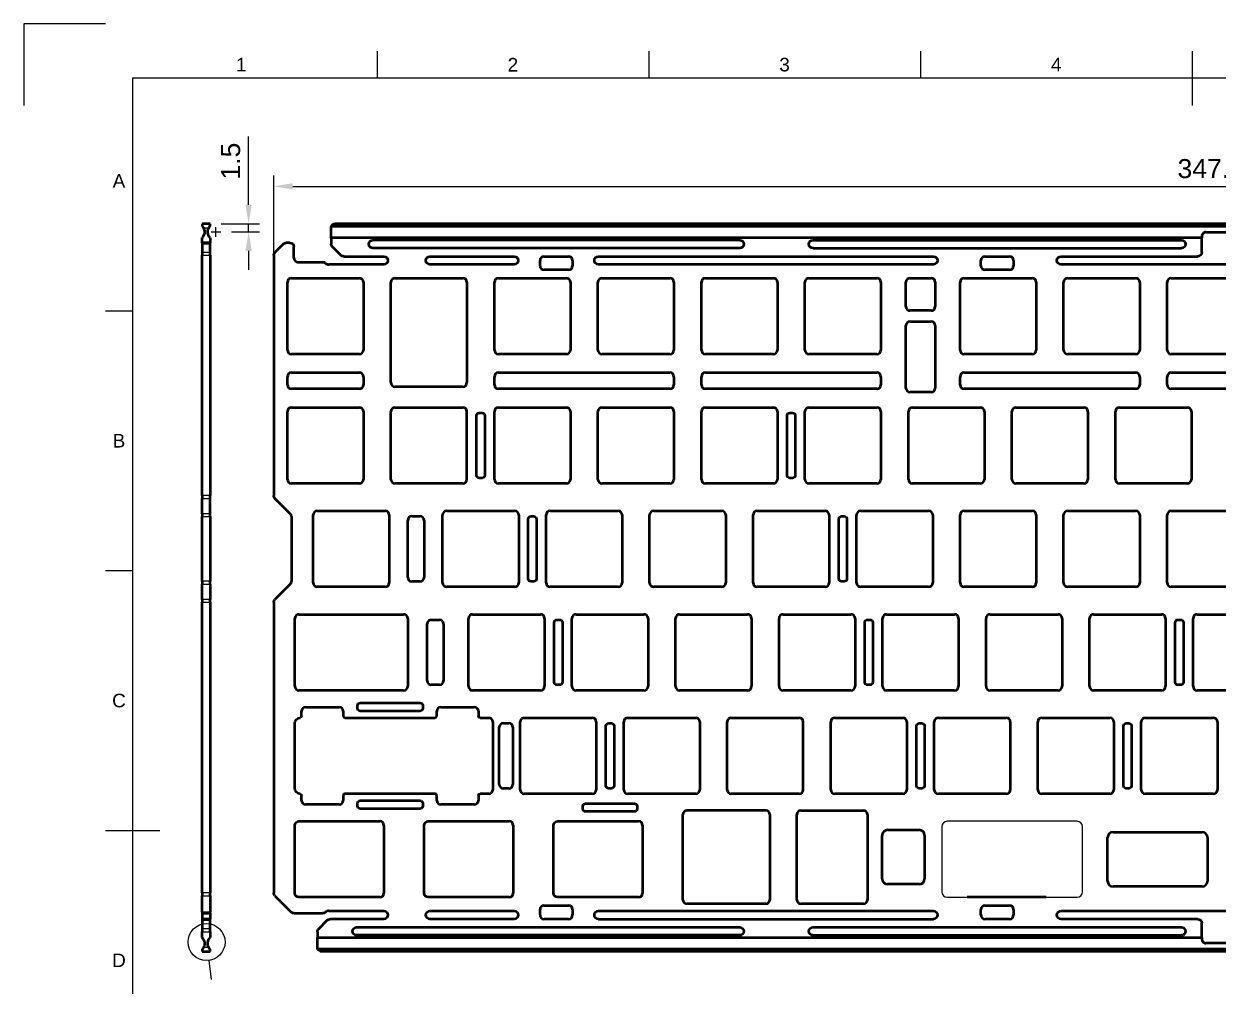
# Model space of a CAD drawing. Header units: millimetres. Extents: x 0 to 420, y 0 to 297.
# Drawn here: x 0 to 219.8, y 119.8 to 297 of the extents above; entities that cross this region are included whole.
import ezdxf
from ezdxf.enums import TextEntityAlignment as Align

# ---------------------------------------------------------------- set-up
doc = ezdxf.new("R2010")
doc.units = ezdxf.units.MM
doc.header["$LTSCALE"] = 0.75
doc.linetypes.add('CENTER2', pattern=[28.575, 19.05, -3.175, 3.175, -3.175])
for name, color, linetype, lineweight in [('Annotations', 7, 'Continuous', 25), ('Border', 7, 'Continuous', 25), ('Center Lines', 7, 'CENTER2', 25), ('Dimensions', 7, 'Continuous', 25), ('Visible', 7, 'Continuous', 50), ('Visible Narrow', 7, 'Continuous', 25)]:
    doc.layers.add(name, color=color, linetype=linetype, lineweight=lineweight)
doc.styles.add('FusionTitle', font='ARIALUNI.ttf')
doc.styles.get("Standard").update_dxf_attribs({"font": 'ARIALUNI.ttf'})
doc.dimstyles.new('ISO-25', dxfattribs={"dimtxt": 3.5, "dimasz": 3.5, "dimexe": 2, "dimexo": 2, "dimgap": 1.5, "dimtad": 1, "dimdsep": 46, "dimtxsty": 'Standard', "dimcen": 0, "dimclrd": 256, "dimclre": 256, "dimclrt": 256, "dimazin": 2, "dimtp": 0.1, "dimtm": 0.1, "dimtfac": 0.714, "dimtmove": 0, "dimatfit": 3, "dimfxl": 1, "dimarcsym": 0})

# ---------------------------------------------------------------- blocks, each defined once
blk = doc.blocks.new('ISO_A3_SHEET')
at = {"layer": 'Border'}
for p, q in [((15, 297), (0, 297)), ((0, 297), (0, 282)), ((65, 292), (65, 287)), ((115, 292), (115, 287)), ((165, 292), (165, 287)), ((215, 292), (215, 282)), ((410, 287), (20, 287)), ((20, 287), (20, 10)), ((15, 244.16666), (20, 244.16666)), ((15, 196.33333), (20, 196.33333)), ((15, 148.5), (25, 148.5))]:
    blk.add_line(p, q, dxfattribs=at)
at = {"layer": 'Border', "style": 'FusionTitle'}
for s, p in [('1', (40, 289.5)), ('2', (90, 289.5)), ('3', (140, 289.5)), ('4', (190, 289.5)), ('A', (17.5, 268.08333)), ('B', (17.5, 220.25)), ('C', (17.5, 172.41667)), ('D', (17.5, 124.58334))]:
    blk.add_text(s, height=2.5, dxfattribs=at).set_placement(p, align=Align.MIDDLE)
blk = doc.blocks.new('*U4')
at = {"layer": 'Center Lines', "color": 0, "linetype": 'Continuous', "ltscale": 0.75}
for p, q in [((-0.89, 0), (0.89, 0)), ((0, -0.89), (0, 0.89))]:
    blk.add_line(p, q, dxfattribs=at)
blk = doc.blocks.new('*D8')
at = {"layer": 'Defpoints', "color": 0}
for p in [(34.29, 260.2), (41.36, 260.2), (36.24, 258.7)]:
    blk.add_point(p, dxfattribs=at)
at = {"layer": 'Dimensions', "lineweight": -2}
for p, q in [((41.36, 263.7), (41.36, 276.26)), ((36.29, 260.2), (43.36, 260.2)), ((41.36, 258.7), (41.36, 260.2)), ((38.24, 258.7), (43.36, 258.7)), ((41.36, 255.2), (41.36, 251.7))]:
    blk.add_line(p, q, dxfattribs=at)
at = {"layer": 'Dimensions'}
for points in [[(40.78, 263.7), (41.95, 263.7), (41.36, 260.2)], [(40.78, 255.2), (41.95, 255.2), (41.36, 258.7)]]:
    blk.add_solid(points, dxfattribs=at)
at = {"layer": 'Dimensions', "insert": (38.07, 271.73), "char_height": 3.5, "attachment_point": 5, "rotation": 90}
blk.add_mtext('1.5', dxfattribs=at)
blk = doc.blocks.new('*D20')
at = {"lineweight": -2}
for p, q in [((45.99, 234.27), (45.99, 269.08)), ((393.6, 234.27), (393.6, 269.08)), ((49.49, 267.08), (390.1, 267.08))]:
    blk.add_line(p, q, dxfattribs=at)
for points in [[(49.49, 267.67), (49.49, 266.5), (45.99, 267.08)], [(390.1, 267.67), (390.1, 266.5), (393.6, 267.08)]]:
    blk.add_solid(points)
at = {"layer": 'Defpoints', "color": 0}
for p in [(393.6, 267.08), (45.99, 232.27, 0.75), (393.6, 232.27, 0.75)]:
    blk.add_point(p, dxfattribs=at)
at = {"insert": (219.8, 270.33), "char_height": 3.5, "attachment_point": 5}
blk.add_mtext('347.61', dxfattribs=at)

msp = doc.modelspace()

# ---------------------------------------------------------------- linework, layer by layer
at = {"color": 0}
for p, q in [((193.843, 150.187), (169.937, 150.187)), ((168.937, 149.187), (168.937, 137.187)), ((194.843, 137.187), (194.843, 149.187)), ((169.937, 136.187), (193.843, 136.187))]:
    msp.add_line(p, q, dxfattribs=at)
for centre, start, end in [((169.937, 149.187), 90, 180), ((193.843, 149.187), 0, 90), ((169.937, 137.187), 180, 270), ((193.843, 137.187), 270, 0)]:
    msp.add_arc(centre, 1, start, end, dxfattribs=at)
at = {"layer": 'Annotations', "linetype": 'Continuous', "lineweight": 25}
msp.add_line((34.027, 124.577), (34.443, 121.083), dxfattribs=at)
msp.add_circle((33.623, 127.955), 3.403, dxfattribs=at)
at = {"layer": 'Visible', "extrusion": (1, -2e-16, 2.966e-13)}
for p, q in [((34.292, 260.197, 162.506), (32.792, 260.197, 162.506)), ((32.792, 256.697, 163.256), (32.792, 257.626, 163.256)), ((34.292, 257.626, 163.256), (34.292, 256.697, 163.256)), ((34.292, 256.697, 171.496), (32.792, 256.697, 171.496)), ((32.792, 256.477, 172.026), (32.792, 254.917, 173.587)), ((34.292, 254.917, 173.587), (34.292, 256.477, 172.026)), ((32.792, 210.158, 173.806), (32.792, 254.386, 173.806)), ((34.292, 254.386, 173.806), (34.292, 210.158, 173.806)), ((32.792, 206.804, 170.763), (32.792, 209.627, 173.587)), ((34.292, 206.804, 170.763), (34.292, 209.627, 173.587)), ((32.792, 194.395, 170.544), (32.792, 206.274, 170.544)), ((34.292, 206.274, 170.544), (34.292, 194.395, 170.544)), ((32.792, 191.042, 173.587), (32.792, 193.865, 170.763)), ((34.292, 193.865, 170.763), (34.292, 191.042, 173.587)), ((32.792, 136.995, 173.806), (32.792, 190.511, 173.806)), ((34.292, 190.511, 173.806), (34.292, 136.995, 173.806)), ((32.792, 133.454, 170.576), (32.792, 136.465, 173.587)), ((34.292, 136.465, 173.587), (34.292, 133.454, 170.576)), ((32.792, 133.235, 170.046), (34.292, 133.235, 170.046)), ((34.292, 132.185, 163.425), (32.792, 132.185, 163.425)), ((32.792, 131.965, 163.955), (32.792, 130.384, 165.537)), ((34.292, 130.384, 165.537), (34.292, 131.965, 163.955)), ((32.792, 128.756, 165.756), (32.792, 129.853, 165.756)), ((34.292, 129.853, 165.756), (34.292, 128.756, 165.756)), ((32.792, 126.185, 165.006), (34.292, 126.185, 165.006))]:
    msp.add_line(p, q, dxfattribs=at)
at = {"layer": 'Visible'}
for p, q in [((56.613, 259.768, 0.75), (382.981, 259.768, 0.75)), ((382.304, 260.197, 0.75), (57.291, 260.197, 0.75)), ((216.787, 257.626, 0.75), (56.541, 257.626, 0.75)), ((56.541, 257.626, 0.75), (56.541, 256.528, 0.75)), ((131.741, 257.197, 0.75), (64.241, 257.197, 0.75)), ((145.241, 257.197, 0.75), (213.047, 257.197, 0.75)), ((216.787, 254.947, 0.75), (216.787, 257.626, 0.75)), ((217.537, 258.63, 0.301), (222.037, 258.63, 0.301)), ((46.211, 254.917, 0.75), (47.771, 256.477, 0.75)), ((48.941, 256.697, 0.75), (48.302, 256.697, 0.75)), ((49.691, 253.897, 0.75), (49.691, 255.947, 0.75)), ((58.342, 254.417, 0.75), (56.761, 255.998, 0.75)), ((131.741, 255.697, 0.75), (64.241, 255.697, 0.75)), ((145.241, 255.697, 0.75), (213.047, 255.697, 0.75)), ((45.991, 254.386, 0.75), (45.991, 210.158, 0.75)), ((50.441, 253.147, 0.75), (54.977, 253.147, 0.75)), ((58.872, 254.197, 0.75), (66.241, 254.197, 0.75)), ((74.741, 254.197, 0.75), (90.241, 254.197, 0.75)), ((94.991, 252.447, 0.75), (94.991, 253.447, 0.75)), ((95.741, 254.197, 0.75), (100.241, 254.197, 0.75)), ((100.991, 253.447, 0.75), (100.991, 252.447, 0.75)), ((105.741, 254.197, 0.75), (167.394, 254.197, 0.75)), ((176.144, 252.447, 0.75), (176.144, 253.447, 0.75)), ((176.894, 254.197, 0.75), (181.394, 254.197, 0.75)), ((182.144, 253.447, 0.75), (182.144, 252.447, 0.75)), ((190.894, 254.197, 0.75), (216.037, 254.197, 0.75)), ((66.241, 252.697, 0.75), (56.148, 252.697, 0.75)), ((90.241, 252.697, 0.75), (74.741, 252.697, 0.75)), ((100.241, 251.697, 0.75), (95.741, 251.697, 0.75)), ((167.394, 252.697, 0.75), (105.741, 252.697, 0.75)), ((181.394, 251.697, 0.75), (176.894, 251.697, 0.75)), ((248.7, 252.697, 0.75), (190.894, 252.697, 0.75)), ((48.491, 236.947, 0.75), (48.491, 249.447, 0.75)), ((49.241, 250.197, 0.75), (61.741, 250.197, 0.75)), ((62.491, 249.447, 0.75), (62.491, 236.947, 0.75)), ((67.543, 230.947, 0.75), (67.543, 249.447, 0.75)), ((68.293, 250.197, 0.75), (80.793, 250.197, 0.75)), ((81.543, 249.447, 0.75), (81.543, 230.947, 0.75)), ((86.591, 236.947, 0.75), (86.591, 249.447, 0.75)), ((87.341, 250.197, 0.75), (99.841, 250.197, 0.75)), ((100.591, 249.447, 0.75), (100.591, 236.947, 0.75)), ((105.641, 236.947, 0.75), (105.641, 249.447, 0.75)), ((106.391, 250.197, 0.75), (118.891, 250.197, 0.75)), ((119.641, 249.447, 0.75), (119.641, 236.947, 0.75)), ((124.691, 236.947, 0.75), (124.691, 249.447, 0.75)), ((125.441, 250.197, 0.75), (137.941, 250.197, 0.75)), ((138.691, 249.447, 0.75), (138.691, 236.947, 0.75)), ((143.741, 236.947, 0.75), (143.741, 249.447, 0.75)), ((144.491, 250.197, 0.75), (156.991, 250.197, 0.75)), ((157.741, 249.447, 0.75), (157.741, 236.947, 0.75)), ((162.329, 244.947, 0.75), (162.329, 249.447, 0.75)), ((163.079, 250.197, 0.75), (166.979, 250.197, 0.75)), ((167.729, 249.447, 0.75), (167.729, 244.947, 0.75)), ((172.316, 236.947, 0.75), (172.316, 249.447, 0.75)), ((173.066, 250.197, 0.75), (185.566, 250.197, 0.75)), ((186.316, 249.447, 0.75), (186.316, 236.947, 0.75)), ((191.366, 236.947, 0.75), (191.366, 249.447, 0.75)), ((192.116, 250.197, 0.75), (204.616, 250.197, 0.75)), ((205.366, 249.447, 0.75), (205.366, 236.947, 0.75)), ((210.416, 236.947, 0.75), (210.416, 249.447, 0.75)), ((211.166, 250.197, 0.75), (223.666, 250.197, 0.75)), ((166.979, 244.197, 0.75), (163.079, 244.197, 0.75)), ((163.079, 242.197, 0.75), (166.979, 242.197, 0.75)), ((162.329, 229.947, 0.75), (162.329, 241.447, 0.75)), ((167.729, 241.447, 0.75), (167.729, 229.947, 0.75)), ((61.741, 236.197, 0.75), (49.241, 236.197, 0.75)), ((99.841, 236.197, 0.75), (87.341, 236.197, 0.75)), ((118.891, 236.197, 0.75), (106.391, 236.197, 0.75)), ((137.941, 236.197, 0.75), (125.441, 236.197, 0.75)), ((156.991, 236.197, 0.75), (144.491, 236.197, 0.75)), ((185.566, 236.197, 0.75), (173.066, 236.197, 0.75)), ((204.616, 236.197, 0.75), (192.116, 236.197, 0.75)), ((223.666, 236.197, 0.75), (211.166, 236.197, 0.75)), ((48.491, 230.541, 0.75), (48.491, 232.041, 0.75)), ((49.241, 232.791, 0.75), (61.741, 232.791, 0.75)), ((62.491, 232.041, 0.75), (62.491, 230.541, 0.75)), ((86.591, 230.541, 0.75), (86.591, 232.041, 0.75)), ((87.341, 232.791, 0.75), (118.891, 232.791, 0.75)), ((119.641, 232.041, 0.75), (119.641, 230.541, 0.75)), ((124.691, 230.541, 0.75), (124.691, 232.041, 0.75)), ((125.441, 232.791, 0.75), (156.991, 232.791, 0.75)), ((157.741, 232.041, 0.75), (157.741, 230.541, 0.75)), ((172.316, 230.541, 0.75), (172.316, 232.041, 0.75)), ((173.066, 232.791, 0.75), (204.616, 232.791, 0.75)), ((205.366, 232.041, 0.75), (205.366, 230.541, 0.75)), ((210.416, 230.541, 0.75), (210.416, 232.041, 0.75)), ((211.166, 232.791, 0.75), (242.716, 232.791, 0.75)), ((61.741, 229.791, 0.75), (49.241, 229.791, 0.75)), ((80.793, 230.197, 0.75), (68.293, 230.197, 0.75)), ((118.891, 229.791, 0.75), (87.341, 229.791, 0.75)), ((156.991, 229.791, 0.75), (125.441, 229.791, 0.75)), ((166.979, 229.197, 0.75), (163.079, 229.197, 0.75)), ((204.616, 229.791, 0.75), (173.066, 229.791, 0.75)), ((242.716, 229.791, 0.75), (211.166, 229.791, 0.75)), ((48.491, 213.135, 0.75), (48.491, 225.635, 0.75)), ((49.241, 226.385, 0.75), (61.741, 226.385, 0.75)), ((62.491, 225.635, 0.75), (62.491, 213.135, 0.75)), ((67.541, 213.135, 0.75), (67.541, 225.635, 0.75)), ((68.291, 226.385, 0.75), (80.791, 226.385, 0.75)), ((81.541, 213.135, 0.75), (81.541, 225.635, 0.75)), ((83.316, 213.885, 0.75), (83.316, 224.885, 0.75)), ((83.816, 225.385, 0.75), (84.316, 225.385, 0.75)), ((84.816, 224.885, 0.75), (84.816, 213.885, 0.75)), ((86.591, 213.135, 0.75), (86.591, 225.635, 0.75)), ((87.341, 226.385, 0.75), (99.841, 226.385, 0.75)), ((100.591, 225.635, 0.75), (100.591, 213.135, 0.75)), ((105.641, 213.135, 0.75), (105.641, 225.635, 0.75)), ((106.391, 226.385, 0.75), (118.891, 226.385, 0.75)), ((119.641, 225.635, 0.75), (119.641, 213.135, 0.75)), ((124.691, 213.135, 0.75), (124.691, 225.635, 0.75)), ((125.441, 226.385, 0.75), (137.941, 226.385, 0.75)), ((138.691, 225.635, 0.75), (138.691, 213.135, 0.75)), ((140.466, 213.885, 0.75), (140.466, 224.885, 0.75)), ((140.966, 225.385, 0.75), (141.466, 225.385, 0.75)), ((141.966, 224.885, 0.75), (141.966, 213.885, 0.75)), ((143.741, 213.135, 0.75), (143.741, 225.635, 0.75)), ((144.491, 226.385, 0.75), (156.991, 226.385, 0.75)), ((157.741, 225.635, 0.75), (157.741, 213.135, 0.75)), ((162.791, 213.135, 0.75), (162.791, 225.635, 0.75)), ((163.541, 226.385, 0.75), (176.041, 226.385, 0.75)), ((176.791, 225.635, 0.75), (176.791, 213.135, 0.75)), ((181.841, 213.135, 0.75), (181.841, 225.635, 0.75)), ((182.591, 226.385, 0.75), (195.091, 226.385, 0.75)), ((195.841, 225.635, 0.75), (195.841, 213.135, 0.75)), ((200.891, 213.135, 0.75), (200.891, 225.635, 0.75)), ((201.641, 226.385, 0.75), (214.141, 226.385, 0.75)), ((214.891, 225.635, 0.75), (214.891, 213.135, 0.75)), ((84.316, 213.385, 0.75), (83.816, 213.385, 0.75)), ((141.466, 213.385, 0.75), (140.966, 213.385, 0.75)), ((61.741, 212.385, 0.75), (49.241, 212.385, 0.75)), ((80.791, 212.385, 0.75), (68.291, 212.385, 0.75)), ((99.841, 212.385, 0.75), (87.341, 212.385, 0.75)), ((118.891, 212.385, 0.75), (106.391, 212.385, 0.75)), ((137.941, 212.385, 0.75), (125.441, 212.385, 0.75)), ((156.991, 212.385, 0.75), (144.491, 212.385, 0.75)), ((176.041, 212.385, 0.75), (163.541, 212.385, 0.75)), ((195.091, 212.385, 0.75), (182.591, 212.385, 0.75)), ((214.141, 212.385, 0.75), (201.641, 212.385, 0.75)), ((49.034, 206.804, 0.75), (46.211, 209.627, 0.75)), ((54.004, 207.335, 0.75), (66.504, 207.335, 0.75)), ((77.816, 207.335, 0.75), (90.316, 207.335, 0.75)), ((96.866, 207.335, 0.75), (109.366, 207.335, 0.75)), ((115.916, 207.335, 0.75), (128.416, 207.335, 0.75)), ((134.966, 207.335, 0.75), (147.466, 207.335, 0.75)), ((154.016, 207.335, 0.75), (166.516, 207.335, 0.75)), ((173.066, 207.335, 0.75), (185.566, 207.335, 0.75)), ((192.116, 207.335, 0.75), (204.616, 207.335, 0.75)), ((211.166, 207.335, 0.75), (223.666, 207.335, 0.75)), ((49.254, 206.274, 0.75), (49.254, 194.395, 0.75)), ((53.254, 194.085, 0.75), (53.254, 206.585, 0.75)), ((67.254, 206.585, 0.75), (67.254, 194.085, 0.75)), ((70.66, 195.085, 0.75), (70.66, 205.585, 0.75)), ((71.41, 206.335, 0.75), (72.91, 206.335, 0.75)), ((73.66, 205.585, 0.75), (73.66, 195.085, 0.75)), ((77.066, 194.085, 0.75), (77.066, 206.585, 0.75)), ((91.066, 206.585, 0.75), (91.066, 194.085, 0.75)), ((92.841, 194.835, 0.75), (92.841, 205.835, 0.75)), ((93.341, 206.335, 0.75), (93.841, 206.335, 0.75)), ((94.341, 205.835, 0.75), (94.341, 194.835, 0.75)), ((96.116, 194.085, 0.75), (96.116, 206.585, 0.75)), ((110.116, 206.585, 0.75), (110.116, 194.085, 0.75)), ((115.166, 194.085, 0.75), (115.166, 206.585, 0.75)), ((129.166, 206.585, 0.75), (129.166, 194.085, 0.75)), ((134.216, 194.085, 0.75), (134.216, 206.585, 0.75)), ((148.216, 206.585, 0.75), (148.216, 194.085, 0.75)), ((149.991, 194.835, 0.75), (149.991, 205.835, 0.75)), ((150.491, 206.335, 0.75), (150.991, 206.335, 0.75)), ((151.491, 205.835, 0.75), (151.491, 194.835, 0.75)), ((153.266, 194.085, 0.75), (153.266, 206.585, 0.75)), ((167.266, 206.585, 0.75), (167.266, 194.085, 0.75)), ((172.316, 194.085, 0.75), (172.316, 206.585, 0.75)), ((186.316, 206.585, 0.75), (186.316, 194.085, 0.75)), ((191.366, 194.085, 0.75), (191.366, 206.585, 0.75)), ((205.366, 206.585, 0.75), (205.366, 194.085, 0.75)), ((210.416, 194.085, 0.75), (210.416, 206.585, 0.75)), ((49.034, 193.865, 0.75), (46.211, 191.042, 0.75)), ((72.91, 194.335, 0.75), (71.41, 194.335, 0.75)), ((93.841, 194.335, 0.75), (93.341, 194.335, 0.75)), ((150.991, 194.335, 0.75), (150.491, 194.335, 0.75)), ((66.504, 193.335, 0.75), (54.004, 193.335, 0.75)), ((90.316, 193.335, 0.75), (77.816, 193.335, 0.75)), ((109.366, 193.335, 0.75), (96.866, 193.335, 0.75)), ((128.416, 193.335, 0.75), (115.916, 193.335, 0.75)), ((147.466, 193.335, 0.75), (134.966, 193.335, 0.75)), ((166.516, 193.335, 0.75), (154.016, 193.335, 0.75)), ((185.566, 193.335, 0.75), (173.066, 193.335, 0.75)), ((204.616, 193.335, 0.75), (192.116, 193.335, 0.75)), ((223.666, 193.335, 0.75), (211.166, 193.335, 0.75)), ((45.991, 190.511, 0.75), (45.991, 136.995, 0.75)), ((49.874, 175.035, 0.75), (49.874, 187.535, 0.75)), ((50.624, 188.285, 0.75), (69.886, 188.285, 0.75)), ((70.636, 187.535, 0.75), (70.636, 175.035, 0.75)), ((74.982, 187.285, 0.75), (76.482, 187.285, 0.75)), ((81.829, 175.035, 0.75), (81.829, 187.535, 0.75)), ((82.579, 188.285, 0.75), (95.079, 188.285, 0.75)), ((95.829, 187.535, 0.75), (95.829, 175.035, 0.75)), ((98.104, 187.285, 0.75), (98.604, 187.285, 0.75)), ((100.879, 175.035, 0.75), (100.879, 187.535, 0.75)), ((101.629, 188.285, 0.75), (114.129, 188.285, 0.75)), ((114.879, 187.535, 0.75), (114.879, 175.035, 0.75)), ((119.929, 175.035, 0.75), (119.929, 187.535, 0.75)), ((120.679, 188.285, 0.75), (133.179, 188.285, 0.75)), ((133.929, 187.535, 0.75), (133.929, 175.035, 0.75)), ((138.979, 175.035, 0.75), (138.979, 187.535, 0.75)), ((139.729, 188.285, 0.75), (152.229, 188.285, 0.75)), ((152.979, 187.535, 0.75), (152.979, 175.035, 0.75)), ((155.254, 187.285, 0.75), (155.754, 187.285, 0.75)), ((158.029, 175.035, 0.75), (158.029, 187.535, 0.75)), ((158.779, 188.285, 0.75), (171.279, 188.285, 0.75)), ((172.029, 187.535, 0.75), (172.029, 175.035, 0.75)), ((177.079, 175.035, 0.75), (177.079, 187.535, 0.75)), ((177.829, 188.285, 0.75), (190.329, 188.285, 0.75)), ((191.079, 187.535, 0.75), (191.079, 175.035, 0.75)), ((196.129, 175.035, 0.75), (196.129, 187.535, 0.75)), ((196.879, 188.285, 0.75), (209.379, 188.285, 0.75)), ((210.129, 187.535, 0.75), (210.129, 175.035, 0.75)), ((212.404, 187.285, 0.75), (212.904, 187.285, 0.75)), ((215.179, 175.035, 0.75), (215.179, 187.535, 0.75)), ((215.929, 188.285, 0.75), (228.429, 188.285, 0.75)), ((74.232, 176.035, 0.75), (74.232, 186.535, 0.75)), ((77.232, 186.535, 0.75), (77.232, 176.035, 0.75)), ((97.604, 175.785, 0.75), (97.604, 186.785, 0.75)), ((99.104, 186.785, 0.75), (99.104, 175.785, 0.75)), ((154.754, 175.785, 0.75), (154.754, 186.785, 0.75)), ((156.254, 186.785, 0.75), (156.254, 175.785, 0.75)), ((211.904, 175.785, 0.75), (211.904, 186.785, 0.75)), ((213.404, 186.785, 0.75), (213.404, 175.785, 0.75)), ((69.886, 174.285, 0.75), (50.624, 174.285, 0.75)), ((76.482, 175.285, 0.75), (74.982, 175.285, 0.75)), ((95.079, 174.285, 0.75), (82.579, 174.285, 0.75)), ((98.604, 175.285, 0.75), (98.104, 175.285, 0.75)), ((114.129, 174.285, 0.75), (101.629, 174.285, 0.75)), ((133.179, 174.285, 0.75), (120.679, 174.285, 0.75)), ((152.229, 174.285, 0.75), (139.729, 174.285, 0.75)), ((155.754, 175.285, 0.75), (155.254, 175.285, 0.75)), ((171.279, 174.285, 0.75), (158.779, 174.285, 0.75)), ((190.329, 174.285, 0.75), (177.829, 174.285, 0.75)), ((209.379, 174.285, 0.75), (196.879, 174.285, 0.75)), ((212.904, 175.285, 0.75), (212.404, 175.285, 0.75)), ((228.429, 174.285, 0.75), (215.929, 174.285, 0.75)), ((61.397, 170.985, 0.75), (61.397, 171.485, 0.75)), ((61.897, 171.985, 0.75), (72.897, 171.985, 0.75)), ((73.397, 171.485, 0.75), (73.397, 170.985, 0.75)), ((51.118, 169.533, 0.75), (51.118, 170.447, 0.75)), ((51.868, 171.197, 0.75), (58.023, 171.197, 0.75)), ((58.773, 170.447, 0.75), (58.773, 169.535, 0.75)), ((72.897, 170.485, 0.75), (61.897, 170.485, 0.75)), ((75.994, 169.535, 0.75), (75.994, 170.447, 0.75)), ((76.744, 171.197, 0.75), (82.899, 171.197, 0.75)), ((83.649, 170.447, 0.75), (83.649, 169.535, 0.75)), ((49.874, 156.235, 0.75), (49.874, 168.235, 0.75)), ((59.073, 169.235, 0.75), (75.694, 169.235, 0.75)), ((83.949, 169.235, 0.75), (85.554, 169.235, 0.75)), ((86.304, 168.485, 0.75), (86.304, 155.985, 0.75)), ((87.501, 156.985, 0.75), (87.501, 167.485, 0.75)), ((88.251, 168.235, 0.75), (89.251, 168.235, 0.75)), ((90.001, 167.485, 0.75), (90.001, 156.985, 0.75)), ((91.354, 155.985, 0.75), (91.354, 168.485, 0.75)), ((92.104, 169.235, 0.75), (104.604, 169.235, 0.75)), ((105.354, 168.485, 0.75), (105.354, 155.985, 0.75)), ((107.129, 156.735, 0.75), (107.129, 167.735, 0.75)), ((107.629, 168.235, 0.75), (108.129, 168.235, 0.75)), ((108.629, 167.735, 0.75), (108.629, 156.735, 0.75)), ((110.404, 155.985, 0.75), (110.404, 168.485, 0.75)), ((111.154, 169.235, 0.75), (123.654, 169.235, 0.75)), ((124.404, 168.485, 0.75), (124.404, 155.985, 0.75)), ((129.454, 155.985, 0.75), (129.454, 168.485, 0.75)), ((130.204, 169.235, 0.75), (142.704, 169.235, 0.75)), ((143.454, 155.985, 0.75), (143.454, 168.485, 0.75)), ((148.504, 155.985, 0.75), (148.504, 168.485, 0.75)), ((149.254, 169.235, 0.75), (161.754, 169.235, 0.75)), ((162.504, 168.485, 0.75), (162.504, 155.985, 0.75)), ((164.279, 156.735, 0.75), (164.279, 167.735, 0.75)), ((164.779, 168.235, 0.75), (165.279, 168.235, 0.75)), ((165.779, 167.735, 0.75), (165.779, 156.735, 0.75)), ((167.554, 155.985, 0.75), (167.554, 168.485, 0.75)), ((168.304, 169.235, 0.75), (180.804, 169.235, 0.75)), ((181.554, 168.485, 0.75), (181.554, 155.985, 0.75)), ((186.604, 155.985, 0.75), (186.604, 168.485, 0.75)), ((187.354, 169.235, 0.75), (199.854, 169.235, 0.75)), ((200.604, 168.485, 0.75), (200.604, 155.985, 0.75)), ((202.379, 156.735, 0.75), (202.379, 167.735, 0.75)), ((202.879, 168.235, 0.75), (203.379, 168.235, 0.75)), ((203.879, 167.735, 0.75), (203.879, 156.735, 0.75)), ((205.654, 155.985, 0.75), (205.654, 168.485, 0.75)), ((206.404, 169.235, 0.75), (218.904, 169.235, 0.75)), ((219.654, 168.485, 0.75), (219.654, 155.985, 0.75)), ((89.251, 156.235, 0.75), (88.251, 156.235, 0.75)), ((108.129, 156.235, 0.75), (107.629, 156.235, 0.75)), ((165.279, 156.235, 0.75), (164.779, 156.235, 0.75)), ((203.379, 156.235, 0.75), (202.879, 156.235, 0.75)), ((51.118, 154.023, 0.75), (51.118, 154.936, 0.75)), ((58.773, 154.935, 0.75), (58.773, 154.023, 0.75)), ((75.694, 155.235, 0.75), (59.073, 155.235, 0.75)), ((61.897, 153.985, 0.75), (72.897, 153.985, 0.75)), ((75.994, 154.023, 0.75), (75.994, 154.935, 0.75)), ((83.649, 154.935, 0.75), (83.649, 154.023, 0.75)), ((85.554, 155.235, 0.75), (83.949, 155.235, 0.75)), ((104.604, 155.235, 0.75), (92.104, 155.235, 0.75)), ((123.654, 155.235, 0.75), (111.154, 155.235, 0.75)), ((142.704, 155.235, 0.75), (130.204, 155.235, 0.75)), ((161.754, 155.235, 0.75), (149.254, 155.235, 0.75)), ((180.804, 155.235, 0.75), (168.304, 155.235, 0.75)), ((199.854, 155.235, 0.75), (187.354, 155.235, 0.75)), ((218.904, 155.235, 0.75), (206.404, 155.235, 0.75)), ((58.023, 153.273, 0.75), (51.868, 153.273, 0.75)), ((61.397, 152.985, 0.75), (61.397, 153.485, 0.75)), ((72.897, 152.485, 0.75), (61.897, 152.485, 0.75)), ((73.397, 153.485, 0.75), (73.397, 152.985, 0.75)), ((82.899, 153.273, 0.75), (76.744, 153.273, 0.75)), ((102.879, 152.46, 0.75), (102.879, 152.96, 0.75)), ((103.379, 153.46, 0.75), (112.379, 153.46, 0.75)), ((112.379, 151.96, 0.75), (103.379, 151.96, 0.75)), ((112.879, 152.96, 0.75), (112.879, 152.46, 0.75)), ((136.545, 152.185, 0.75), (122.045, 152.185, 0.75)), ((143.006, 152.185, 0.75), (154.506, 152.185, 0.75)), ((50.624, 150.185, 0.75), (65.505, 150.185, 0.75)), ((74.436, 150.185, 0.75), (89.318, 150.185, 0.75)), ((98.249, 150.185, 1.5), (113.131, 150.185, 1.5)), ((121.295, 135.735, 0.75), (121.295, 151.435, 0.75)), ((137.295, 151.435, 0.75), (137.295, 135.735, 0.75)), ((142.256, 135.735, 0.75), (142.256, 151.435, 0.75)), ((155.256, 151.435, 0.75), (155.256, 135.735, 0.75)), ((49.874, 136.935, 0.75), (49.874, 149.435, 0.75)), ((66.255, 149.438, 0.75), (66.255, 136.93, 0.75)), ((73.686, 136.935, 0.75), (73.686, 149.435, 0.75)), ((90.068, 149.438, 0.75), (90.068, 136.93, 0.75)), ((97.499, 136.935, 1.5), (97.499, 149.435, 1.5)), ((113.881, 149.438, 1.5), (113.881, 136.93, 1.5)), ((157.975, 139.583), (157.975, 147.583)), ((158.975, 148.583), (164.776, 148.583)), ((165.776, 147.583), (165.776, 139.583)), ((200.456, 148.185, 0.75), (216.836, 148.185, 0.75)), ((199.456, 139.185, 0.75), (199.456, 147.185, 0.75)), ((217.836, 147.185, 0.75), (217.836, 139.185, 0.75)), ((164.776, 138.583), (158.975, 138.583)), ((46.211, 136.465, 0.75), (49.221, 133.454, 0.75)), ((216.836, 138.185, 0.75), (200.456, 138.185, 0.75)), ((65.505, 136.185, 0.75), (50.624, 136.185, 0.75)), ((89.318, 136.185, 0.75), (74.436, 136.185, 0.75)), ((95.741, 134.685, 0.75), (100.241, 134.685, 0.75)), ((113.131, 136.185, 1.5), (98.249, 136.185, 1.5)), ((136.545, 134.985, 0.75), (122.045, 134.985, 0.75)), ((154.506, 134.985, 0.75), (143.006, 134.985, 0.75)), ((188.124, 136.185, 0.75), (173.624, 136.185, 0.75)), ((176.894, 134.685, 0.75), (181.394, 134.685, 0.75)), ((49.752, 133.235, 0.75), (54.977, 133.235, 0.75)), ((54.261, 130.384, 0.75), (55.842, 131.965, 0.75)), ((56.148, 133.685, 0.75), (66.241, 133.685, 0.75)), ((66.241, 132.185, 0.75), (56.372, 132.185, 0.75)), ((74.741, 133.685, 0.75), (90.241, 133.685, 0.75)), ((90.241, 132.185, 0.75), (74.741, 132.185, 0.75)), ((94.991, 132.935, 0.75), (94.991, 133.935, 0.75)), ((100.241, 132.185, 0.75), (95.741, 132.185, 0.75)), ((100.991, 133.935, 0.75), (100.991, 132.935, 0.75)), ((105.741, 133.685, 0.75), (167.394, 133.685, 0.75)), ((105.741, 132.185, 0.75), (167.394, 132.185, 0.75)), ((176.144, 132.935, 0.75), (176.144, 133.935, 0.75)), ((181.394, 132.185, 0.75), (176.894, 132.185, 0.75)), ((182.144, 133.935, 0.75), (182.144, 132.935, 0.75)), ((190.894, 133.685, 0.75), (248.7, 133.685, 0.75)), ((216.047, 132.185, 0.75), (190.894, 132.185, 0.75)), ((54.041, 129.853, 0.75), (54.041, 128.756, 0.75)), ((61.241, 130.685, 0.75), (131.741, 130.685, 0.75)), ((145.241, 130.685, 0.75), (213.047, 130.685, 0.75)), ((216.797, 128.756, 0.75), (216.797, 131.435, 0.75)), ((54.041, 128.756, 0.75), (216.797, 128.756, 0.75)), ((131.741, 129.185, 0.75), (61.241, 129.185, 0.75)), ((145.241, 129.185, 0.75), (213.047, 129.185, 0.75)), ((222.047, 127.741, 0.301), (217.547, 127.741, 0.301)), ((385.481, 126.613, 0.75), (54.113, 126.613, 0.75)), ((384.804, 126.185, 0.75), (54.791, 126.185, 0.75))]:
    msp.add_line(p, q, dxfattribs=at)
at = {"layer": 'Visible', "extrusion": (1, -2e-16, 2.966e-13)}
for centre, start, end in [((259.447, 162.506, 32.792), 0, 64.64119), ((255.947, 171.496, 32.792), 0, 45), ((254.386, 173.056, 32.792), 45, 90), ((210.158, 173.056, 32.792), 90, 135), ((206.274, 171.294, 34.292), 270, 315), ((194.395, 171.294, 34.292), 225, 270), ((190.511, 173.056, 32.792), 45, 90), ((136.995, 173.056, 32.792), 90, 135), ((133.985, 170.046, 32.792), 135, 180), ((131.435, 163.425, 32.792), 0, 45), ((129.853, 165.006, 32.792), 45, 90), ((126.935, 165.006, 32.792), 115.35881, 180)]:
    msp.add_arc(centre, 0.75, start, end, dxfattribs=at)
at = {"layer": 'Visible', "extrusion": (2.966e-13, -2e-16, -1)}
for centre, start, end in [((-31.742, 258.697, -163.256), 150, 225.573), ((-35.342, 258.697, -163.256), 314.427, 30), ((-31.742, 127.685, -165.756), 134.427, 210), ((-35.342, 127.685, -165.756), 330, 45.573)]:
    msp.add_arc(centre, 1.5, start, end, dxfattribs=at)
at = {"layer": 'Visible', "extrusion": (-1, 1.12e-14, -2.966e-13)}
for centre, start, end in [((-259.447, 162.506, -34.292), 115.35881, 180), ((-255.947, 171.496, -34.292), 135, 180), ((-254.386, 173.056, -34.292), 90, 135), ((-210.158, 173.056, -34.292), 45, 90), ((-206.274, 171.294, -32.792), 225, 270), ((-194.395, 171.294, -32.792), 270, 315), ((-190.511, 173.056, -34.292), 90, 135), ((-136.995, 173.056, -34.292), 45, 90), ((-132.935, 153.556, -32.792), 246.42182, 0), ((-133.985, 170.046, -34.292), 0, 45), ((-132.935, 153.556, -34.292), 246.42182, 0), ((-131.435, 163.425, -34.292), 135, 180), ((-129.853, 165.006, -34.292), 90, 135), ((-126.935, 165.006, -34.292), 0, 64.64119)]:
    msp.add_arc(centre, 0.75, start, end, dxfattribs=at)
at = {"layer": 'Visible', "extrusion": (1, 0, 0)}
for centre, start, end in [((258.697, 1.8, 56.541), 224.427, 300), ((127.685, 1.8, 54.041), 240, 315.573)]:
    msp.add_arc(centre, 1.5, start, end, dxfattribs=at)
at = {"layer": 'Visible', "extrusion": (0, 1.1e-14, -1)}
for centre, radius, start, end in [((-57.291, 259.447, -0.75), 0.75, 25.35881, 90), ((-64.241, 256.447, -0.75), 0.75, 270, 90), ((-131.741, 256.447, -0.75), 0.75, 90, 270), ((-145.241, 256.447, -0.75), 0.75, 270, 90), ((-213.047, 256.447, -0.75), 0.75, 90, 270), ((-48.302, 255.947, -0.75), 0.75, 45, 90), ((-48.941, 255.947, -0.75), 0.75, 90, 180), ((-57.291, 256.528, -0.75), 0.75, 315, 0), ((-46.741, 254.386, -0.75), 0.75, 0, 45), ((-54.977, 252.397, -0.75), 0.75, 90, 132.02463), ((-58.872, 254.947, -0.75), 0.75, 270, 315), ((-66.241, 253.447, -0.75), 0.75, 90, 270), ((-74.741, 253.447, -0.75), 0.75, 270, 90), ((-90.241, 253.447, -0.75), 0.75, 90, 270), ((-105.741, 253.447, -0.75), 0.75, 270, 90), ((-167.394, 253.447, -0.75), 0.75, 90, 270), ((-190.894, 253.447, -0.75), 0.75, 270, 90), ((-216.037, 254.947, -0.75), 0.75, 180, 270), ((-83.816, 224.885, -0.75), 0.5, 0, 90), ((-84.316, 224.885, -0.75), 0.5, 90, 180), ((-140.966, 224.885, -0.75), 0.5, 0, 90), ((-141.466, 224.885, -0.75), 0.5, 90, 180), ((-83.816, 213.885, -0.75), 0.5, 270, 0), ((-84.316, 213.885, -0.75), 0.5, 180, 270), ((-140.966, 213.885, -0.75), 0.5, 270, 0), ((-141.466, 213.885, -0.75), 0.5, 180, 270), ((-46.741, 210.158, -0.75), 0.75, 315, 0), ((-93.341, 205.835, -0.75), 0.5, 0, 90), ((-93.841, 205.835, -0.75), 0.5, 90, 180), ((-150.491, 205.835, -0.75), 0.5, 0, 90), ((-150.991, 205.835, -0.75), 0.5, 90, 180), ((-93.341, 194.835, -0.75), 0.5, 270, 0), ((-93.841, 194.835, -0.75), 0.5, 180, 270), ((-150.491, 194.835, -0.75), 0.5, 270, 0), ((-150.991, 194.835, -0.75), 0.5, 180, 270), ((-46.741, 190.511, -0.75), 0.75, 0, 45), ((-98.104, 186.785, -0.75), 0.5, 0, 90), ((-98.604, 186.785, -0.75), 0.5, 90, 180), ((-155.254, 186.785, -0.75), 0.5, 0, 90), ((-155.754, 186.785, -0.75), 0.5, 90, 180), ((-212.404, 186.785, -0.75), 0.5, 0, 90), ((-212.904, 186.785, -0.75), 0.5, 90, 180), ((-98.104, 175.785, -0.75), 0.5, 270, 0), ((-98.604, 175.785, -0.75), 0.5, 180, 270), ((-155.254, 175.785, -0.75), 0.5, 270, 0), ((-155.754, 175.785, -0.75), 0.5, 180, 270), ((-212.404, 175.785, -0.75), 0.5, 270, 0), ((-212.904, 175.785, -0.75), 0.5, 180, 270), ((-61.897, 171.485, -0.75), 0.5, 0, 90), ((-72.897, 171.485, -0.75), 0.5, 90, 180), ((-50.818, 169.533, -0.75), 0.3, 180, 267.55761), ((-61.897, 170.985, -0.75), 0.5, 270, 0), ((-72.897, 170.985, -0.75), 0.5, 180, 270), ((-83.949, 169.535, -0.75), 0.3, 270, 0), ((-50.874, 168.235, -0.75), 1, 0, 87.55761), ((-107.629, 167.735, -0.75), 0.5, 0, 90), ((-108.129, 167.735, -0.75), 0.5, 90, 180), ((-164.779, 167.735, -0.75), 0.5, 0, 90), ((-165.279, 167.735, -0.75), 0.5, 90, 180), ((-202.879, 167.735, -0.75), 0.5, 0, 90), ((-203.379, 167.735, -0.75), 0.5, 90, 180), ((-50.874, 156.235, -0.75), 1, 272.44239, 0), ((-107.629, 156.735, -0.75), 0.5, 270, 0), ((-108.129, 156.735, -0.75), 0.5, 180, 270), ((-164.779, 156.735, -0.75), 0.5, 270, 0), ((-165.279, 156.735, -0.75), 0.5, 180, 270), ((-202.879, 156.735, -0.75), 0.5, 270, 0), ((-203.379, 156.735, -0.75), 0.5, 180, 270), ((-50.818, 154.936, -0.75), 0.3, 92.44239, 180), ((-61.897, 153.485, -0.75), 0.5, 0, 90), ((-72.897, 153.485, -0.75), 0.5, 90, 180), ((-83.949, 154.935, -0.75), 0.3, 0, 90), ((-61.897, 152.985, -0.75), 0.5, 270, 0), ((-72.897, 152.985, -0.75), 0.5, 180, 270), ((-103.379, 152.96, -0.75), 0.5, 0, 90), ((-103.379, 152.46, -0.75), 0.5, 270, 0), ((-112.379, 152.96, -0.75), 0.5, 90, 180), ((-112.379, 152.46, -0.75), 0.5, 180, 270), ((-50.624, 149.435, -0.75), 0.75, 360, 90), ((-74.436, 149.435, -0.75), 0.75, 360, 90), ((-98.249, 149.435, -1.5), 0.75, 360, 90), ((-46.741, 136.995, -0.75), 0.75, 315, 0), ((-50.624, 136.935, -0.75), 0.75, 270, 360), ((-74.436, 136.935, -0.75), 0.75, 270, 360), ((-98.249, 136.935, -1.5), 0.75, 270, 360), ((-49.752, 133.985, -0.75), 0.75, 270, 315), ((-54.977, 133.985, -0.75), 0.75, 227.97537, 270), ((-56.372, 131.435, -0.75), 0.75, 45, 90), ((-66.241, 132.935, -0.75), 0.75, 90, 270), ((-74.741, 132.935, -0.75), 0.75, 270, 90), ((-90.241, 132.935, -0.75), 0.75, 90, 270), ((-105.741, 132.935, -0.75), 0.75, 270, 90), ((-167.394, 132.935, -0.75), 0.75, 90, 270), ((-190.894, 132.935, -0.75), 0.75, 270, 90), ((-216.047, 131.435, -0.75), 0.75, 90, 180), ((-54.791, 129.853, -0.75), 0.75, 0, 45), ((-61.241, 129.935, -0.75), 0.75, 270, 90), ((-131.741, 129.935, -0.75), 0.75, 90, 270), ((-145.241, 129.935, -0.75), 0.75, 270, 90), ((-213.047, 129.935, -0.75), 0.75, 90, 270), ((-54.791, 126.935, -0.75), 0.75, 270, 334.64119)]:
    msp.add_arc(centre, radius, start, end, dxfattribs=at)
at = {"layer": 'Visible', "extrusion": (-1, 0, 0)}
for centre, start, end in [((-258.697, 1.8, -216.787), 302.98989, 315.573), ((-127.685, 1.8, -216.797), 224.427, 237.48639)]:
    msp.add_arc(centre, 1.5, start, end, dxfattribs=at)
at = {"layer": 'Visible'}
for centre, radius, start, end in [((50.441, 253.897, 0.75), 0.75, 180, 270), ((56.148, 253.697, 0.75), 1, 227.97537, 270), ((95.741, 253.447, 0.75), 0.75, 90, 180), ((100.241, 253.447, 0.75), 0.75, 0, 90), ((176.894, 253.447, 0.75), 0.75, 90, 180), ((181.394, 253.447, 0.75), 0.75, 0, 90), ((95.741, 252.447, 0.75), 0.75, 180, 270), ((100.241, 252.447, 0.75), 0.75, 270, 0), ((176.894, 252.447, 0.75), 0.75, 180, 270), ((181.394, 252.447, 0.75), 0.75, 270, 0), ((49.241, 249.447, 0.75), 0.75, 90, 180), ((61.741, 249.447, 0.75), 0.75, 0, 90), ((68.293, 249.447, 0.75), 0.75, 90, 180), ((80.793, 249.447, 0.75), 0.75, 360, 90), ((87.341, 249.447, 0.75), 0.75, 90, 180), ((99.841, 249.447, 0.75), 0.75, 0, 90), ((106.391, 249.447, 0.75), 0.75, 90, 180), ((118.891, 249.447, 0.75), 0.75, 0, 90), ((125.441, 249.447, 0.75), 0.75, 90, 180), ((137.941, 249.447, 0.75), 0.75, 0, 90), ((144.491, 249.447, 0.75), 0.75, 90, 180), ((156.991, 249.447, 0.75), 0.75, 0, 90), ((163.079, 249.447, 0.75), 0.75, 90, 180), ((166.979, 249.447, 0.75), 0.75, 0, 90), ((173.066, 249.447, 0.75), 0.75, 90, 180), ((185.566, 249.447, 0.75), 0.75, 0, 90), ((192.116, 249.447, 0.75), 0.75, 90, 180), ((204.616, 249.447, 0.75), 0.75, 0, 90), ((211.166, 249.447, 0.75), 0.75, 90, 180), ((163.079, 244.947, 0.75), 0.75, 180, 270), ((166.979, 244.947, 0.75), 0.75, 270, 0), ((163.079, 241.447, 0.75), 0.75, 90, 180), ((166.979, 241.447, 0.75), 0.75, 0, 90), ((49.241, 236.947, 0.75), 0.75, 180, 270), ((61.741, 236.947, 0.75), 0.75, 270, 0), ((87.341, 236.947, 0.75), 0.75, 180, 270), ((99.841, 236.947, 0.75), 0.75, 270, 0), ((106.391, 236.947, 0.75), 0.75, 180, 270), ((118.891, 236.947, 0.75), 0.75, 270, 0), ((125.441, 236.947, 0.75), 0.75, 180, 270), ((137.941, 236.947, 0.75), 0.75, 270, 0), ((144.491, 236.947, 0.75), 0.75, 180, 270), ((156.991, 236.947, 0.75), 0.75, 270, 0), ((173.066, 236.947, 0.75), 0.75, 180, 270), ((185.566, 236.947, 0.75), 0.75, 270, 0), ((192.116, 236.947, 0.75), 0.75, 180, 270), ((204.616, 236.947, 0.75), 0.75, 270, 0), ((211.166, 236.947, 0.75), 0.75, 180, 270), ((49.241, 232.041, 0.75), 0.75, 90, 180), ((61.741, 232.041, 0.75), 0.75, 0, 90), ((68.293, 230.947, 0.75), 0.75, 180, 270), ((80.793, 230.947, 0.75), 0.75, 270, 360), ((87.341, 232.041, 0.75), 0.75, 90, 180), ((118.891, 232.041, 0.75), 0.75, 0, 90), ((125.441, 232.041, 0.75), 0.75, 90, 180), ((156.991, 232.041, 0.75), 0.75, 0, 90), ((173.066, 232.041, 0.75), 0.75, 90, 180), ((204.616, 232.041, 0.75), 0.75, 0, 90), ((211.166, 232.041, 0.75), 0.75, 90, 180), ((49.241, 230.541, 0.75), 0.75, 180, 270), ((61.741, 230.541, 0.75), 0.75, 270, 0), ((87.341, 230.541, 0.75), 0.75, 180, 270), ((118.891, 230.541, 0.75), 0.75, 270, 0), ((125.441, 230.541, 0.75), 0.75, 180, 270), ((156.991, 230.541, 0.75), 0.75, 270, 0), ((163.079, 229.947, 0.75), 0.75, 180, 270), ((166.979, 229.947, 0.75), 0.75, 270, 0), ((173.066, 230.541, 0.75), 0.75, 180, 270), ((204.616, 230.541, 0.75), 0.75, 270, 0), ((211.166, 230.541, 0.75), 0.75, 180, 270), ((49.241, 225.635, 0.75), 0.75, 90, 180), ((61.741, 225.635, 0.75), 0.75, 0, 90), ((68.291, 225.635, 0.75), 0.75, 90, 180), ((80.791, 225.635, 0.75), 0.75, 0, 90), ((87.341, 225.635, 0.75), 0.75, 90, 180), ((99.841, 225.635, 0.75), 0.75, 0, 90), ((106.391, 225.635, 0.75), 0.75, 90, 180), ((118.891, 225.635, 0.75), 0.75, 0, 90), ((125.441, 225.635, 0.75), 0.75, 90, 180), ((137.941, 225.635, 0.75), 0.75, 0, 90), ((144.491, 225.635, 0.75), 0.75, 90, 180), ((156.991, 225.635, 0.75), 0.75, 0, 90), ((163.541, 225.635, 0.75), 0.75, 90, 180), ((176.041, 225.635, 0.75), 0.75, 0, 90), ((182.591, 225.635, 0.75), 0.75, 90, 180), ((195.091, 225.635, 0.75), 0.75, 0, 90), ((201.641, 225.635, 0.75), 0.75, 90, 180), ((214.141, 225.635, 0.75), 0.75, 0, 90), ((49.241, 213.135, 0.75), 0.75, 180, 270), ((61.741, 213.135, 0.75), 0.75, 270, 0), ((68.291, 213.135, 0.75), 0.75, 180, 270), ((80.791, 213.135, 0.75), 0.75, 270, 0), ((87.341, 213.135, 0.75), 0.75, 180, 270), ((99.841, 213.135, 0.75), 0.75, 270, 0), ((106.391, 213.135, 0.75), 0.75, 180, 270), ((118.891, 213.135, 0.75), 0.75, 270, 0), ((125.441, 213.135, 0.75), 0.75, 180, 270), ((137.941, 213.135, 0.75), 0.75, 270, 0), ((144.491, 213.135, 0.75), 0.75, 180, 270), ((156.991, 213.135, 0.75), 0.75, 270, 0), ((163.541, 213.135, 0.75), 0.75, 180, 270), ((176.041, 213.135, 0.75), 0.75, 270, 0), ((182.591, 213.135, 0.75), 0.75, 180, 270), ((195.091, 213.135, 0.75), 0.75, 270, 0), ((201.641, 213.135, 0.75), 0.75, 180, 270), ((214.141, 213.135, 0.75), 0.75, 270, 0), ((48.504, 206.274, 0.75), 0.75, 0, 45), ((54.004, 206.585, 0.75), 0.75, 90, 180), ((66.504, 206.585, 0.75), 0.75, 0, 90), ((77.816, 206.585, 0.75), 0.75, 90, 180), ((90.316, 206.585, 0.75), 0.75, 0, 90), ((96.866, 206.585, 0.75), 0.75, 90, 180), ((109.366, 206.585, 0.75), 0.75, 0, 90), ((115.916, 206.585, 0.75), 0.75, 90, 180), ((128.416, 206.585, 0.75), 0.75, 0, 90), ((134.966, 206.585, 0.75), 0.75, 90, 180), ((147.466, 206.585, 0.75), 0.75, 0, 90), ((154.016, 206.585, 0.75), 0.75, 90, 180), ((166.516, 206.585, 0.75), 0.75, 0, 90), ((173.066, 206.585, 0.75), 0.75, 90, 180), ((185.566, 206.585, 0.75), 0.75, 0, 90), ((192.116, 206.585, 0.75), 0.75, 90, 180), ((204.616, 206.585, 0.75), 0.75, 0, 90), ((211.166, 206.585, 0.75), 0.75, 90, 180), ((71.41, 205.585, 0.75), 0.75, 90, 180), ((72.91, 205.585, 0.75), 0.75, 0, 90), ((48.504, 194.395, 0.75), 0.75, 315, 0), ((54.004, 194.085, 0.75), 0.75, 180, 270), ((66.504, 194.085, 0.75), 0.75, 270, 0), ((71.41, 195.085, 0.75), 0.75, 180, 270), ((72.91, 195.085, 0.75), 0.75, 270, 0), ((77.816, 194.085, 0.75), 0.75, 180, 270), ((90.316, 194.085, 0.75), 0.75, 270, 0), ((96.866, 194.085, 0.75), 0.75, 180, 270), ((109.366, 194.085, 0.75), 0.75, 270, 0), ((115.916, 194.085, 0.75), 0.75, 180, 270), ((128.416, 194.085, 0.75), 0.75, 270, 0), ((134.966, 194.085, 0.75), 0.75, 180, 270), ((147.466, 194.085, 0.75), 0.75, 270, 0), ((154.016, 194.085, 0.75), 0.75, 180, 270), ((166.516, 194.085, 0.75), 0.75, 270, 0), ((173.066, 194.085, 0.75), 0.75, 180, 270), ((185.566, 194.085, 0.75), 0.75, 270, 0), ((192.116, 194.085, 0.75), 0.75, 180, 270), ((204.616, 194.085, 0.75), 0.75, 270, 0), ((211.166, 194.085, 0.75), 0.75, 180, 270), ((50.624, 187.535, 0.75), 0.75, 90, 180), ((69.886, 187.535, 0.75), 0.75, 0, 90), ((74.982, 186.535, 0.75), 0.75, 90, 180), ((76.482, 186.535, 0.75), 0.75, 0, 90), ((82.579, 187.535, 0.75), 0.75, 90, 180), ((95.079, 187.535, 0.75), 0.75, 0, 90), ((101.629, 187.535, 0.75), 0.75, 90, 180), ((114.129, 187.535, 0.75), 0.75, 0, 90), ((120.679, 187.535, 0.75), 0.75, 90, 180), ((133.179, 187.535, 0.75), 0.75, 0, 90), ((139.729, 187.535, 0.75), 0.75, 90, 180), ((152.229, 187.535, 0.75), 0.75, 0, 90), ((158.779, 187.535, 0.75), 0.75, 90, 180), ((171.279, 187.535, 0.75), 0.75, 0, 90), ((177.829, 187.535, 0.75), 0.75, 90, 180), ((190.329, 187.535, 0.75), 0.75, 0, 90), ((196.879, 187.535, 0.75), 0.75, 90, 180), ((209.379, 187.535, 0.75), 0.75, 0, 90), ((215.929, 187.535, 0.75), 0.75, 90, 180), ((74.982, 176.035, 0.75), 0.75, 180, 270), ((76.482, 176.035, 0.75), 0.75, 270, 0), ((50.624, 175.035, 0.75), 0.75, 180, 270), ((69.886, 175.035, 0.75), 0.75, 270, 0), ((82.579, 175.035, 0.75), 0.75, 180, 270), ((95.079, 175.035, 0.75), 0.75, 270, 0), ((101.629, 175.035, 0.75), 0.75, 180, 270), ((114.129, 175.035, 0.75), 0.75, 270, 0), ((120.679, 175.035, 0.75), 0.75, 180, 270), ((133.179, 175.035, 0.75), 0.75, 270, 0), ((139.729, 175.035, 0.75), 0.75, 180, 270), ((152.229, 175.035, 0.75), 0.75, 270, 0), ((158.779, 175.035, 0.75), 0.75, 180, 270), ((171.279, 175.035, 0.75), 0.75, 270, 0), ((177.829, 175.035, 0.75), 0.75, 180, 270), ((190.329, 175.035, 0.75), 0.75, 270, 0), ((196.879, 175.035, 0.75), 0.75, 180, 270), ((209.379, 175.035, 0.75), 0.75, 270, 0), ((215.929, 175.035, 0.75), 0.75, 180, 270), ((51.868, 170.447, 0.75), 0.75, 90, 180), ((58.023, 170.447, 0.75), 0.75, 0, 90), ((59.073, 169.535, 0.75), 0.3, 180, 270), ((75.694, 169.535, 0.75), 0.3, 270, 0), ((76.744, 170.447, 0.75), 0.75, 90, 180), ((82.899, 170.447, 0.75), 0.75, 0, 90), ((85.554, 168.485, 0.75), 0.75, 0, 90), ((88.251, 167.485, 0.75), 0.75, 90, 180), ((89.251, 167.485, 0.75), 0.75, 0, 90), ((92.104, 168.485, 0.75), 0.75, 90, 180), ((104.604, 168.485, 0.75), 0.75, 0, 90), ((111.154, 168.485, 0.75), 0.75, 90, 180), ((123.654, 168.485, 0.75), 0.75, 0, 90), ((130.204, 168.485, 0.75), 0.75, 90, 180), ((142.704, 168.485, 0.75), 0.75, 0, 90), ((149.254, 168.485, 0.75), 0.75, 90, 180), ((161.754, 168.485, 0.75), 0.75, 0, 90), ((168.304, 168.485, 0.75), 0.75, 90, 180), ((180.804, 168.485, 0.75), 0.75, 0, 90), ((187.354, 168.485, 0.75), 0.75, 90, 180), ((199.854, 168.485, 0.75), 0.75, 0, 90), ((206.404, 168.485, 0.75), 0.75, 90, 180), ((218.904, 168.485, 0.75), 0.75, 0, 90), ((88.251, 156.985, 0.75), 0.75, 180, 270), ((89.251, 156.985, 0.75), 0.75, 270, 0), ((51.868, 154.023, 0.75), 0.75, 180, 270), ((58.023, 154.023, 0.75), 0.75, 270, 0), ((59.073, 154.935, 0.75), 0.3, 90, 180), ((75.694, 154.935, 0.75), 0.3, 0, 90), ((76.744, 154.023, 0.75), 0.75, 180, 270), ((82.899, 154.023, 0.75), 0.75, 270, 0), ((85.554, 155.985, 0.75), 0.75, 270, 0), ((92.104, 155.985, 0.75), 0.75, 180, 270), ((104.604, 155.985, 0.75), 0.75, 270, 0), ((111.154, 155.985, 0.75), 0.75, 180, 270), ((123.654, 155.985, 0.75), 0.75, 270, 0), ((130.204, 155.985, 0.75), 0.75, 180, 270), ((142.704, 155.985, 0.75), 0.75, 270, 0), ((149.254, 155.985, 0.75), 0.75, 180, 270), ((161.754, 155.985, 0.75), 0.75, 270, 0), ((168.304, 155.985, 0.75), 0.75, 180, 270), ((180.804, 155.985, 0.75), 0.75, 270, 0), ((187.354, 155.985, 0.75), 0.75, 180, 270), ((199.854, 155.985, 0.75), 0.75, 270, 0), ((206.404, 155.985, 0.75), 0.75, 180, 270), ((218.904, 155.985, 0.75), 0.75, 270, 0), ((122.045, 151.435, 0.75), 0.75, 90, 180), ((136.545, 151.435, 0.75), 0.75, 0, 90), ((143.006, 151.435, 0.75), 0.75, 90, 180), ((154.506, 151.435, 0.75), 0.75, 0, 90), ((65.505, 149.435, 0.75), 0.75, 360, 90), ((89.318, 149.435, 0.75), 0.75, 360, 90), ((113.131, 149.435, 1.5), 0.75, 360, 90), ((158.975, 147.583), 1, 90, 180), ((164.776, 147.583), 1, 0, 90), ((200.456, 147.185, 0.75), 1, 90, 180), ((216.836, 147.185, 0.75), 1, 0, 90), ((158.975, 139.583), 1, 180, 270), ((164.776, 139.583), 1, 270, 0), ((200.456, 139.185, 0.75), 1, 180, 270), ((216.836, 139.185, 0.75), 1, 270, 0), ((65.505, 136.935, 0.75), 0.75, 270, 360), ((89.318, 136.935, 0.75), 0.75, 270, 360), ((113.131, 136.935, 1.5), 0.75, 270, 360), ((95.741, 133.935, 0.75), 0.75, 90, 180), ((100.241, 133.935, 0.75), 0.75, 0, 90), ((122.045, 135.735, 0.75), 0.75, 180, 270), ((136.545, 135.735, 0.75), 0.75, 270, 0), ((143.006, 135.735, 0.75), 0.75, 180, 270), ((154.506, 135.735, 0.75), 0.75, 270, 0), ((176.894, 133.935, 0.75), 0.75, 90, 180), ((181.394, 133.935, 0.75), 0.75, 0, 90), ((56.148, 132.685, 0.75), 1, 90, 132.02463), ((95.741, 132.935, 0.75), 0.75, 180, 270), ((100.241, 132.935, 0.75), 0.75, 270, 0), ((176.894, 132.935, 0.75), 0.75, 180, 270), ((181.394, 132.935, 0.75), 0.75, 270, 0)]:
    msp.add_arc(centre, radius, start, end, dxfattribs=at)
for points, knots in [([(32.792, 259.768, 163.184), (32.806, 259.755, 163.19), (32.819, 259.741, 163.196), (32.913, 259.642, 163.236), (32.985, 259.545, 163.256), (33.041, 259.447, 163.256)], [0.128205205, 0.128205205, 0.128205205, 0.128205205, 0.133798727, 0.133798727, 0.167804232, 0.167804232, 0.167804232, 0.167804232]), ([(34.043, 259.447, 163.256), (34.1, 259.545, 163.256), (34.172, 259.642, 163.236), (34.265, 259.741, 163.196), (34.279, 259.755, 163.19), (34.292, 259.768, 163.184)], [0.400891752, 0.400891752, 0.400891752, 0.400891752, 0.434897257, 0.434897257, 0.440490779, 0.440490779, 0.440490779, 0.440490779]), ([(56.541, 259.447, 0.501), (56.541, 259.545, 0.558), (56.561, 259.642, 0.63), (56.601, 259.741, 0.723), (56.607, 259.755, 0.736), (56.613, 259.768, 0.75)], [0.400891752, 0.400891752, 0.400891752, 0.400891752, 0.434897257, 0.434897257, 0.440490779, 0.440490779, 0.440490779, 0.440490779]), ([(217.537, 258.63, 0.301), (217.456, 258.63, 0.301), (217.368, 258.616, 0.302), (217.204, 258.558, 0.306), (217.127, 258.514, 0.31), (216.999, 258.41, 0.327), (216.94, 258.342, 0.34), (216.85, 258.194, 0.385), (216.82, 258.113, 0.416), (216.792, 257.987, 0.478), (216.787, 257.933, 0.508), (216.787, 257.88, 0.542)], [0.80876665, 0.80876665, 0.80876665, 0.80876665, 0.8331724, 0.8331724, 0.85757815, 0.85757815, 0.8828199, 0.8828199, 0.90806165, 0.90806165, 0.92576755, 0.92576755, 0.92576755, 0.92576755]), ([(216.797, 128.491, 0.535), (216.798, 128.443, 0.505), (216.802, 128.394, 0.477), (216.826, 128.27, 0.416), (216.856, 128.188, 0.385), (216.945, 128.036, 0.34), (217.004, 127.967, 0.326), (217.133, 127.86, 0.309), (217.21, 127.815, 0.305), (217.376, 127.755, 0.301), (217.465, 127.741, 0.301), (217.547, 127.741, 0.301)], [0.69803503, 0.69803503, 0.69803503, 0.69803503, 0.71429199, 0.71429199, 0.73988585, 0.73988585, 0.7654797, 0.7654797, 0.79021107, 0.79021107, 0.81494244, 0.81494244, 0.81494244, 0.81494244]), ([(33.041, 126.935, 165.756), (32.985, 126.836, 165.756), (32.913, 126.739, 165.736), (32.819, 126.64, 165.696), (32.806, 126.627, 165.69), (32.792, 126.613, 165.684)], [0.400834083, 0.400834083, 0.400834083, 0.400834083, 0.434839588, 0.434839588, 0.44043311, 0.44043311, 0.44043311, 0.44043311]), ([(34.292, 126.613, 165.684), (34.279, 126.627, 165.69), (34.265, 126.64, 165.696), (34.172, 126.739, 165.736), (34.1, 126.836, 165.756), (34.043, 126.935, 165.756)], [0.128205205, 0.128205205, 0.128205205, 0.128205205, 0.133798727, 0.133798727, 0.167804232, 0.167804232, 0.167804232, 0.167804232]), ([(54.113, 126.613, 0.75), (54.107, 126.627, 0.736), (54.101, 126.64, 0.723), (54.061, 126.739, 0.63), (54.041, 126.836, 0.558), (54.041, 126.935, 0.501)], [0.128205205, 0.128205205, 0.128205205, 0.128205205, 0.133798727, 0.133798727, 0.167804232, 0.167804232, 0.167804232, 0.167804232])]:
    msp.add_open_spline(points, degree=3, knots=knots, dxfattribs=at)
at = {"layer": 'Visible Narrow', "extrusion": (1, -2e-16, 2.966e-13)}
for p, q in [((33.041, 259.447, 163.256), (34.043, 259.447, 163.256)), ((32.792, 256.477, 172.026), (34.292, 256.477, 172.026)), ((34.292, 254.917, 173.587), (32.792, 254.917, 173.587)), ((32.792, 254.386, 173.806), (34.292, 254.386, 173.806)), ((34.292, 210.158, 173.806), (32.792, 210.158, 173.806)), ((32.792, 209.627, 173.587), (34.292, 209.627, 173.587)), ((34.292, 206.804, 170.763), (32.792, 206.804, 170.763)), ((32.792, 206.274, 170.544), (34.292, 206.274, 170.544)), ((34.292, 194.395, 170.544), (32.792, 194.395, 170.544)), ((32.792, 193.865, 170.763), (34.292, 193.865, 170.763)), ((34.292, 191.042, 173.587), (32.792, 191.042, 173.587)), ((32.792, 190.511, 173.806), (34.292, 190.511, 173.806)), ((34.292, 136.995, 173.806), (32.792, 136.995, 173.806)), ((32.792, 136.465, 173.587), (34.292, 136.465, 173.587)), ((34.292, 133.454, 170.576), (32.792, 133.454, 170.576)), ((32.792, 131.965, 163.955), (34.292, 131.965, 163.955)), ((34.292, 130.384, 165.537), (32.792, 130.384, 165.537)), ((32.792, 129.853, 165.756), (34.292, 129.853, 165.756)), ((34.043, 126.935, 165.756), (33.041, 126.935, 165.756))]:
    msp.add_line(p, q, dxfattribs=at)

# ---------------------------------------------------------------- block references
at = {"layer": 'Border'}
msp.add_blockref('ISO_A3_SHEET', (0, 0), dxfattribs=at)
at = {"layer": 'Center Lines', "ltscale": 0.75}
msp.add_blockref('*U4', (35.342, 258.697), dxfattribs=at)

# ---------------------------------------------------------------- dimensions: what is measured, and where the dimension line sits
dim = msp.add_linear_dim(base=(393.604, 267.082), p1=(45.991, 232.272, 0.75), p2=(393.604, 232.272, 0.75), dimstyle='ISO-25')
dim.commit()
dim.dimension.update_dxf_attribs({"geometry": '*D20', "text_midpoint": (219.797, 270.332)})
at = {"layer": 'Dimensions'}
dim = msp.add_linear_dim(base=(41.363, 260.197), p1=(36.235, 258.697), p2=(34.292, 260.197), angle=90, dimstyle='ISO-25', override={"dimlfac": 1, "dimclrd": 256, "dimclre": 256}, dxfattribs=at)
dim.commit()
dim.dimension.update_dxf_attribs({"geometry": '*D8', "text_midpoint": (38.075, 271.727)})

doc.saveas('drawing.dxf')
